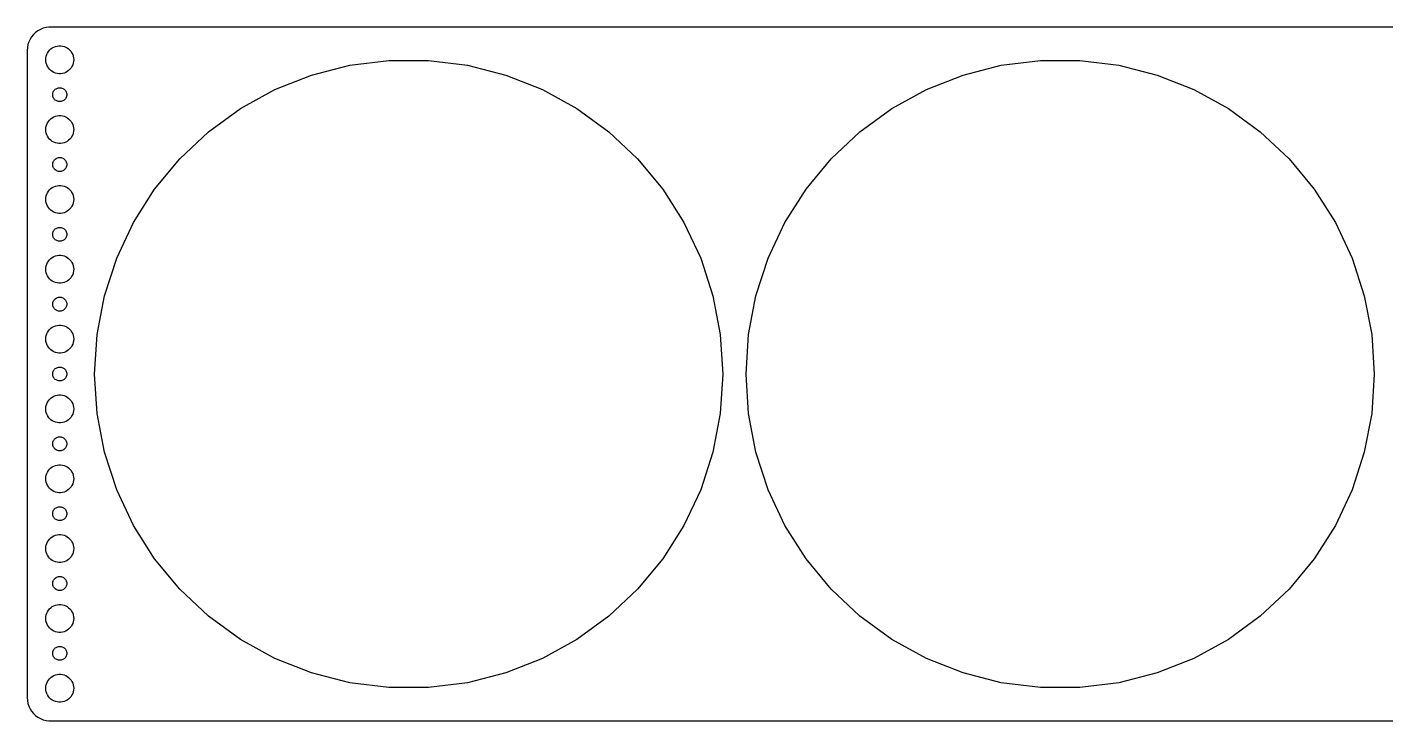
# Model space of a CAD drawing. Header units: metres. Extents: x -292 to 292, y -74 to 74.
# Drawn here: x -292 to 0, y -74.5 to 74.5 of the extents above; entities that cross this region are included whole.
import ezdxf

# ---------------------------------------------------------------- set-up
doc = ezdxf.new("R2010")
doc.units = ezdxf.units.M

msp = doc.modelspace()

# ---------------------------------------------------------------- linework, layer by layer
for p, q in [((-290.187, 73.3526), (-290.645, 72.9227)), ((-289.679, 73.7216), (-290.187, 73.3526)), ((-289.129, 74.0241), (-289.679, 73.7216)), ((-288.545, 74.2553), (-289.129, 74.0241)), ((-287.937, 74.4114), (-288.545, 74.2553)), ((-287.314, 74.4901), (-287.937, 74.4114)), ((287.314, 74.4901), (-287.314, 74.4901)), ((-291.961, 70.1267), (-292, 69.5)), ((-291.843, 70.7434), (-291.961, 70.1267)), ((-291.649, 71.3406), (-291.843, 70.7434)), ((-291.382, 71.9088), (-291.649, 71.3406)), ((-291.045, 72.4389), (-291.382, 71.9088)), ((-290.645, 72.9227), (-291.045, 72.4389)), ((-286.607, 70.033), (-286.277, 70.2145)), ((-286.277, 70.2145), (-285.927, 70.3532)), ((-285.927, 70.3532), (-285.562, 70.4469)), ((-285.562, 70.4469), (-285.188, 70.4941)), ((-285.188, 70.4941), (-284.812, 70.4941)), ((-284.812, 70.4941), (-284.438, 70.4469)), ((-284.438, 70.4469), (-284.073, 70.3532)), ((-284.073, 70.3532), (-283.723, 70.2145)), ((-283.723, 70.2145), (-283.393, 70.033)), ((-292, 69.5), (-292, -69.5)), ((-288, 67.5), (-287.976, 67.876)), ((-287.976, 67.124), (-288, 67.5)), ((-287.976, 67.876), (-287.906, 68.2461)), ((-287.906, 68.2461), (-287.789, 68.6044)), ((-287.789, 68.6044), (-287.629, 68.9453)), ((-287.629, 68.9453), (-287.427, 69.2634)), ((-287.427, 69.2634), (-287.187, 69.5536)), ((-287.187, 69.5536), (-286.912, 69.8115)), ((-286.912, 69.8115), (-286.607, 70.033)), ((-283.393, 70.033), (-283.088, 69.8115)), ((-283.088, 69.8115), (-282.813, 69.5536)), ((-282.813, 69.5536), (-282.573, 69.2634)), ((-282.573, 69.2634), (-282.371, 68.9453)), ((-282.371, 68.9453), (-282.211, 68.6044)), ((-282.211, 68.6044), (-282.094, 68.2461)), ((-282.094, 68.2461), (-282.024, 67.876)), ((-282.024, 67.876), (-282, 67.5)), ((-282, 67.5), (-282.024, 67.124)), ((-222.648, 66.3044), (-214.238, 67.3668)), ((-214.238, 67.3668), (-205.762, 67.3668)), ((-205.762, 67.3668), (-197.352, 66.3044)), ((-82.6482, 66.3044), (-74.2384, 67.3668)), ((-74.2384, 67.3668), (-65.7616, 67.3668)), ((-65.7616, 67.3668), (-57.3518, 66.3044)), ((-287.906, 66.7539), (-287.976, 67.124)), ((-287.789, 66.3956), (-287.906, 66.7539)), ((-287.629, 66.0547), (-287.789, 66.3956)), ((-287.427, 65.7366), (-287.629, 66.0547)), ((-287.187, 65.4464), (-287.427, 65.7366)), ((-286.912, 65.1885), (-287.187, 65.4464)), ((-286.607, 64.967), (-286.912, 65.1885)), ((-286.277, 64.7855), (-286.607, 64.967)), ((-285.927, 64.6468), (-286.277, 64.7855)), ((-285.562, 64.5531), (-285.927, 64.6468)), ((-285.188, 64.5059), (-285.562, 64.5531)), ((-284.812, 64.5059), (-285.188, 64.5059)), ((-284.438, 64.5531), (-284.812, 64.5059)), ((-284.073, 64.6468), (-284.438, 64.5531)), ((-283.723, 64.7855), (-284.073, 64.6468)), ((-283.393, 64.967), (-283.723, 64.7855)), ((-283.088, 65.1885), (-283.393, 64.967)), ((-282.813, 65.4464), (-283.088, 65.1885)), ((-282.573, 65.7366), (-282.813, 65.4464)), ((-282.371, 66.0547), (-282.573, 65.7366)), ((-282.211, 66.3956), (-282.371, 66.0547)), ((-282.094, 66.7539), (-282.211, 66.3956)), ((-282.024, 67.124), (-282.094, 66.7539)), ((-230.859, 64.1963), (-222.648, 66.3044)), ((-197.352, 66.3044), (-189.141, 64.1963)), ((-90.8586, 64.1963), (-82.6482, 66.3044)), ((-57.3518, 66.3044), (-49.1413, 64.1963)), ((-285.804, 61.2665), (-285.639, 61.3572)), ((-285.639, 61.3572), (-285.464, 61.4266)), ((-285.464, 61.4266), (-285.281, 61.4734)), ((-285.281, 61.4734), (-285.094, 61.497)), ((-285.094, 61.497), (-284.906, 61.497)), ((-284.906, 61.497), (-284.719, 61.4734)), ((-284.719, 61.4734), (-284.536, 61.4266)), ((-284.536, 61.4266), (-284.361, 61.3572)), ((-284.361, 61.3572), (-284.196, 61.2665)), ((-238.74, 61.0758), (-230.859, 64.1963)), ((-189.141, 64.1963), (-181.26, 61.0758)), ((-98.7401, 61.0758), (-90.8586, 64.1963)), ((-49.1413, 64.1963), (-41.2599, 61.0758)), ((-286.5, 60), (-286.488, 60.188)), ((-286.488, 59.812), (-286.5, 60)), ((-286.488, 60.188), (-286.453, 60.373)), ((-286.453, 59.627), (-286.488, 59.812)), ((-286.453, 60.373), (-286.395, 60.5522)), ((-286.395, 59.4478), (-286.453, 59.627)), ((-286.395, 60.5522), (-286.314, 60.7226)), ((-286.314, 59.2774), (-286.395, 59.4478)), ((-286.314, 60.7226), (-286.214, 60.8817)), ((-286.214, 59.1183), (-286.314, 59.2774)), ((-286.214, 60.8817), (-286.093, 61.0268)), ((-286.093, 58.9732), (-286.214, 59.1183)), ((-286.093, 61.0268), (-285.956, 61.1558)), ((-285.956, 58.8442), (-286.093, 58.9732)), ((-285.956, 61.1558), (-285.804, 61.2665)), ((-285.804, 58.7335), (-285.956, 58.8442)), ((-285.639, 58.6428), (-285.804, 58.7335)), ((-285.464, 58.5734), (-285.639, 58.6428)), ((-285.281, 58.5266), (-285.464, 58.5734)), ((-285.094, 58.503), (-285.281, 58.5266)), ((-284.906, 58.503), (-285.094, 58.503)), ((-284.719, 58.5266), (-284.906, 58.503)), ((-284.536, 58.5734), (-284.719, 58.5266)), ((-284.361, 58.6428), (-284.536, 58.5734)), ((-284.196, 58.7335), (-284.361, 58.6428)), ((-284.196, 61.2665), (-284.044, 61.1558)), ((-284.044, 58.8442), (-284.196, 58.7335)), ((-284.044, 61.1558), (-283.907, 61.0268)), ((-283.907, 58.9732), (-284.044, 58.8442)), ((-283.907, 61.0268), (-283.786, 60.8817)), ((-283.786, 59.1183), (-283.907, 58.9732)), ((-283.786, 60.8817), (-283.686, 60.7226)), ((-283.686, 59.2774), (-283.786, 59.1183)), ((-283.686, 60.7226), (-283.605, 60.5522)), ((-283.605, 59.4478), (-283.686, 59.2774)), ((-283.605, 60.5522), (-283.547, 60.373)), ((-283.547, 59.627), (-283.605, 59.4478)), ((-283.547, 60.373), (-283.512, 60.188)), ((-283.512, 59.812), (-283.547, 59.627)), ((-283.512, 60.188), (-283.5, 60)), ((-283.5, 60), (-283.512, 59.812)), ((-246.168, 56.9921), (-238.74, 61.0758)), ((-181.26, 61.0758), (-173.832, 56.9921)), ((-106.168, 56.9921), (-98.7401, 61.0758)), ((-41.2599, 61.0758), (-33.8317, 56.9921)), ((-285.562, 55.4469), (-285.188, 55.4941)), ((-285.188, 55.4941), (-284.812, 55.4941)), ((-284.812, 55.4941), (-284.438, 55.4469)), ((-253.026, 52.0096), (-246.168, 56.9921)), ((-173.832, 56.9921), (-166.974, 52.0096)), ((-113.026, 52.0096), (-106.168, 56.9921)), ((-33.8317, 56.9921), (-26.9739, 52.0096)), ((-288, 52.5), (-287.976, 52.876)), ((-287.976, 52.876), (-287.906, 53.2461)), ((-287.906, 53.2461), (-287.789, 53.6044)), ((-287.789, 53.6044), (-287.629, 53.9453)), ((-287.629, 53.9453), (-287.427, 54.2634)), ((-287.427, 54.2634), (-287.187, 54.5536)), ((-287.187, 54.5536), (-286.912, 54.8115)), ((-286.912, 54.8115), (-286.607, 55.033)), ((-286.607, 55.033), (-286.277, 55.2145)), ((-286.277, 55.2145), (-285.927, 55.3532)), ((-285.927, 55.3532), (-285.562, 55.4469)), ((-284.438, 55.4469), (-284.073, 55.3532)), ((-284.073, 55.3532), (-283.723, 55.2145)), ((-283.723, 55.2145), (-283.393, 55.033)), ((-283.393, 55.033), (-283.088, 54.8115)), ((-283.088, 54.8115), (-282.813, 54.5536)), ((-282.813, 54.5536), (-282.573, 54.2634)), ((-282.573, 54.2634), (-282.371, 53.9453)), ((-282.371, 53.9453), (-282.211, 53.6044)), ((-282.211, 53.6044), (-282.094, 53.2461)), ((-282.094, 53.2461), (-282.024, 52.876)), ((-282.024, 52.876), (-282, 52.5)), ((-287.976, 52.124), (-288, 52.5)), ((-287.906, 51.7539), (-287.976, 52.124)), ((-287.789, 51.3956), (-287.906, 51.7539)), ((-287.629, 51.0547), (-287.789, 51.3956)), ((-287.427, 50.7366), (-287.629, 51.0547)), ((-287.187, 50.4464), (-287.427, 50.7366)), ((-286.912, 50.1885), (-287.187, 50.4464)), ((-286.607, 49.967), (-286.912, 50.1885)), ((-286.277, 49.7855), (-286.607, 49.967)), ((-285.927, 49.6468), (-286.277, 49.7855)), ((-285.562, 49.5531), (-285.927, 49.6468)), ((-284.073, 49.6468), (-284.438, 49.5531)), ((-283.723, 49.7855), (-284.073, 49.6468)), ((-283.393, 49.967), (-283.723, 49.7855)), ((-283.088, 50.1885), (-283.393, 49.967)), ((-282.813, 50.4464), (-283.088, 50.1885)), ((-282.573, 50.7366), (-282.813, 50.4464)), ((-282.371, 51.0547), (-282.573, 50.7366)), ((-282.211, 51.3956), (-282.371, 51.0547)), ((-282.094, 51.7539), (-282.211, 51.3956)), ((-282.024, 52.124), (-282.094, 51.7539)), ((-282, 52.5), (-282.024, 52.124)), ((-259.205, 46.2069), (-253.026, 52.0096)), ((-166.974, 52.0096), (-160.795, 46.2069)), ((-119.205, 46.2069), (-113.026, 52.0096)), ((-26.9739, 52.0096), (-20.7946, 46.2069)), ((-285.188, 49.5059), (-285.562, 49.5531)), ((-284.812, 49.5059), (-285.188, 49.5059)), ((-284.438, 49.5531), (-284.812, 49.5059)), ((-286.5, 45), (-286.488, 45.188)), ((-286.488, 44.812), (-286.5, 45)), ((-286.488, 45.188), (-286.453, 45.373)), ((-286.453, 44.627), (-286.488, 44.812)), ((-286.453, 45.373), (-286.395, 45.5522)), ((-286.395, 44.4478), (-286.453, 44.627)), ((-286.395, 45.5522), (-286.314, 45.7226)), ((-286.314, 44.2774), (-286.395, 44.4478)), ((-286.314, 45.7226), (-286.214, 45.8817)), ((-286.214, 44.1183), (-286.314, 44.2774)), ((-286.214, 45.8817), (-286.093, 46.0268)), ((-286.093, 43.9732), (-286.214, 44.1183)), ((-286.093, 46.0268), (-285.956, 46.1558)), ((-285.956, 43.8442), (-286.093, 43.9732)), ((-285.956, 46.1558), (-285.804, 46.2665)), ((-285.804, 43.7335), (-285.956, 43.8442)), ((-285.804, 46.2665), (-285.639, 46.3572)), ((-285.639, 46.3572), (-285.464, 46.4266)), ((-285.464, 46.4266), (-285.281, 46.4734)), ((-285.281, 46.4734), (-285.094, 46.497)), ((-285.094, 46.497), (-284.906, 46.497)), ((-284.906, 46.497), (-284.719, 46.4734)), ((-284.719, 46.4734), (-284.536, 46.4266)), ((-284.536, 46.4266), (-284.361, 46.3572)), ((-284.361, 46.3572), (-284.196, 46.2665)), ((-284.196, 46.2665), (-284.044, 46.1558)), ((-284.044, 43.8442), (-284.196, 43.7335)), ((-284.044, 46.1558), (-283.907, 46.0268)), ((-283.907, 43.9732), (-284.044, 43.8442)), ((-283.907, 46.0268), (-283.786, 45.8817)), ((-283.786, 44.1183), (-283.907, 43.9732)), ((-283.786, 45.8817), (-283.686, 45.7226)), ((-283.686, 44.2774), (-283.786, 44.1183)), ((-283.686, 45.7226), (-283.605, 45.5522)), ((-283.605, 44.4478), (-283.686, 44.2774)), ((-283.605, 45.5522), (-283.547, 45.373)), ((-283.547, 44.627), (-283.605, 44.4478)), ((-283.547, 45.373), (-283.512, 45.188)), ((-283.512, 44.812), (-283.547, 44.627)), ((-283.512, 45.188), (-283.5, 45)), ((-283.5, 45), (-283.512, 44.812)), ((-264.609, 39.6755), (-259.205, 46.2069)), ((-160.795, 46.2069), (-155.391, 39.6755)), ((-124.609, 39.6755), (-119.205, 46.2069)), ((-20.7946, 46.2069), (-15.3913, 39.6755)), ((-285.639, 43.6428), (-285.804, 43.7335)), ((-285.464, 43.5734), (-285.639, 43.6428)), ((-285.281, 43.5266), (-285.464, 43.5734)), ((-285.094, 43.503), (-285.281, 43.5266)), ((-284.906, 43.503), (-285.094, 43.503)), ((-284.719, 43.5266), (-284.906, 43.503)), ((-284.536, 43.5734), (-284.719, 43.5266)), ((-284.361, 43.6428), (-284.536, 43.5734)), ((-284.196, 43.7335), (-284.361, 43.6428)), ((-287.976, 37.876), (-287.906, 38.2461)), ((-287.906, 38.2461), (-287.789, 38.6044)), ((-287.789, 38.6044), (-287.629, 38.9453)), ((-287.629, 38.9453), (-287.427, 39.2634)), ((-287.427, 39.2634), (-287.187, 39.5536)), ((-287.187, 39.5536), (-286.912, 39.8115)), ((-286.912, 39.8115), (-286.607, 40.033)), ((-286.607, 40.033), (-286.277, 40.2145)), ((-286.277, 40.2145), (-285.927, 40.3532)), ((-285.927, 40.3532), (-285.562, 40.4469)), ((-285.562, 40.4469), (-285.188, 40.4941)), ((-285.188, 40.4941), (-284.812, 40.4941)), ((-284.812, 40.4941), (-284.438, 40.4469)), ((-284.438, 40.4469), (-284.073, 40.3532)), ((-284.073, 40.3532), (-283.723, 40.2145)), ((-283.723, 40.2145), (-283.393, 40.033)), ((-283.393, 40.033), (-283.088, 39.8115)), ((-283.088, 39.8115), (-282.813, 39.5536)), ((-282.813, 39.5536), (-282.573, 39.2634)), ((-282.573, 39.2634), (-282.371, 38.9453)), ((-282.371, 38.9453), (-282.211, 38.6044)), ((-282.211, 38.6044), (-282.094, 38.2461)), ((-282.094, 38.2461), (-282.024, 37.876)), ((-269.151, 32.5184), (-264.609, 39.6755)), ((-155.391, 39.6755), (-150.849, 32.5184)), ((-129.151, 32.5184), (-124.609, 39.6755)), ((-15.3913, 39.6755), (-10.8493, 32.5184)), ((-288, 37.5), (-287.976, 37.876)), ((-287.976, 37.124), (-288, 37.5)), ((-287.906, 36.7539), (-287.976, 37.124)), ((-287.789, 36.3956), (-287.906, 36.7539)), ((-287.629, 36.0547), (-287.789, 36.3956)), ((-287.427, 35.7366), (-287.629, 36.0547)), ((-287.187, 35.4464), (-287.427, 35.7366)), ((-286.912, 35.1885), (-287.187, 35.4464)), ((-286.607, 34.967), (-286.912, 35.1885)), ((-283.088, 35.1885), (-283.393, 34.967)), ((-282.813, 35.4464), (-283.088, 35.1885)), ((-282.573, 35.7366), (-282.813, 35.4464)), ((-282.371, 36.0547), (-282.573, 35.7366)), ((-282.211, 36.3956), (-282.371, 36.0547)), ((-282.094, 36.7539), (-282.211, 36.3956)), ((-282.024, 37.124), (-282.094, 36.7539)), ((-282.024, 37.876), (-282, 37.5)), ((-282, 37.5), (-282.024, 37.124)), ((-286.277, 34.7855), (-286.607, 34.967)), ((-285.927, 34.6468), (-286.277, 34.7855)), ((-285.562, 34.5531), (-285.927, 34.6468)), ((-285.188, 34.5059), (-285.562, 34.5531)), ((-284.812, 34.5059), (-285.188, 34.5059)), ((-284.438, 34.5531), (-284.812, 34.5059)), ((-284.073, 34.6468), (-284.438, 34.5531)), ((-283.723, 34.7855), (-284.073, 34.6468)), ((-283.393, 34.967), (-283.723, 34.7855)), ((-272.76, 24.8484), (-269.151, 32.5184)), ((-150.849, 32.5184), (-147.24, 24.8484)), ((-132.76, 24.8484), (-129.151, 32.5184)), ((-10.8493, 32.5184), (-7.24008, 24.8484)), ((-286.5, 30), (-286.488, 30.188)), ((-286.488, 29.812), (-286.5, 30)), ((-286.488, 30.188), (-286.453, 30.373)), ((-286.453, 29.627), (-286.488, 29.812)), ((-286.453, 30.373), (-286.395, 30.5522)), ((-286.395, 29.4478), (-286.453, 29.627)), ((-286.395, 30.5522), (-286.314, 30.7226)), ((-286.314, 29.2774), (-286.395, 29.4478)), ((-286.314, 30.7226), (-286.214, 30.8817)), ((-286.214, 29.1183), (-286.314, 29.2774)), ((-286.214, 30.8817), (-286.093, 31.0268)), ((-286.093, 31.0268), (-285.956, 31.1558)), ((-285.956, 31.1558), (-285.804, 31.2665)), ((-285.804, 31.2665), (-285.639, 31.3572)), ((-285.639, 31.3572), (-285.464, 31.4266)), ((-285.464, 31.4266), (-285.281, 31.4734)), ((-285.281, 31.4734), (-285.094, 31.497)), ((-285.094, 31.497), (-284.906, 31.497)), ((-284.906, 31.497), (-284.719, 31.4734)), ((-284.719, 31.4734), (-284.536, 31.4266)), ((-284.536, 31.4266), (-284.361, 31.3572)), ((-284.361, 31.3572), (-284.196, 31.2665)), ((-284.196, 31.2665), (-284.044, 31.1558)), ((-284.044, 31.1558), (-283.907, 31.0268)), ((-283.907, 31.0268), (-283.786, 30.8817)), ((-283.786, 30.8817), (-283.686, 30.7226)), ((-283.686, 29.2774), (-283.786, 29.1183)), ((-283.686, 30.7226), (-283.605, 30.5522)), ((-283.605, 29.4478), (-283.686, 29.2774)), ((-283.605, 30.5522), (-283.547, 30.373)), ((-283.547, 29.627), (-283.605, 29.4478)), ((-283.547, 30.373), (-283.512, 30.188)), ((-283.512, 29.812), (-283.547, 29.627)), ((-283.512, 30.188), (-283.5, 30)), ((-283.5, 30), (-283.512, 29.812)), ((-286.093, 28.9732), (-286.214, 29.1183)), ((-285.956, 28.8442), (-286.093, 28.9732)), ((-285.804, 28.7335), (-285.956, 28.8442)), ((-285.639, 28.6427), (-285.804, 28.7335)), ((-285.464, 28.5734), (-285.639, 28.6427)), ((-285.281, 28.5266), (-285.464, 28.5734)), ((-285.094, 28.503), (-285.281, 28.5266)), ((-284.906, 28.503), (-285.094, 28.503)), ((-284.719, 28.5266), (-284.906, 28.503)), ((-284.536, 28.5734), (-284.719, 28.5266)), ((-284.361, 28.6427), (-284.536, 28.5734)), ((-284.196, 28.7335), (-284.361, 28.6427)), ((-284.044, 28.8442), (-284.196, 28.7335)), ((-283.907, 28.9732), (-284.044, 28.8442)), ((-283.786, 29.1183), (-283.907, 28.9732)), ((-287.906, 23.2461), (-287.789, 23.6044)), ((-287.789, 23.6044), (-287.629, 23.9453)), ((-287.629, 23.9453), (-287.427, 24.2634)), ((-287.427, 24.2634), (-287.187, 24.5536)), ((-287.187, 24.5536), (-286.912, 24.8115)), ((-286.912, 24.8115), (-286.607, 25.033)), ((-286.607, 25.033), (-286.277, 25.2145)), ((-286.277, 25.2145), (-285.927, 25.3532)), ((-285.927, 25.3532), (-285.562, 25.4469)), ((-285.562, 25.4469), (-285.188, 25.4941)), ((-285.188, 25.4941), (-284.812, 25.4941)), ((-284.812, 25.4941), (-284.438, 25.4469)), ((-284.438, 25.4469), (-284.073, 25.3532)), ((-284.073, 25.3532), (-283.723, 25.2145)), ((-283.723, 25.2145), (-283.393, 25.033)), ((-283.393, 25.033), (-283.088, 24.8115)), ((-283.088, 24.8115), (-282.813, 24.5536)), ((-282.813, 24.5536), (-282.573, 24.2634)), ((-282.573, 24.2634), (-282.371, 23.9453)), ((-282.371, 23.9453), (-282.211, 23.6044)), ((-282.211, 23.6044), (-282.094, 23.2461)), ((-275.379, 16.7866), (-272.76, 24.8484)), ((-147.24, 24.8484), (-144.621, 16.7866)), ((-135.379, 16.7866), (-132.76, 24.8484)), ((-7.24008, 24.8484), (-4.62064, 16.7866)), ((-288, 22.5), (-287.976, 22.876)), ((-287.976, 22.124), (-288, 22.5)), ((-287.976, 22.876), (-287.906, 23.2461)), ((-287.906, 21.7539), (-287.976, 22.124)), ((-287.789, 21.3956), (-287.906, 21.7539)), ((-287.629, 21.0547), (-287.789, 21.3956)), ((-287.427, 20.7366), (-287.629, 21.0547)), ((-287.187, 20.4464), (-287.427, 20.7366)), ((-286.912, 20.1884), (-287.187, 20.4464)), ((-282.813, 20.4464), (-283.088, 20.1884)), ((-282.573, 20.7366), (-282.813, 20.4464)), ((-282.371, 21.0547), (-282.573, 20.7366)), ((-282.211, 21.3956), (-282.371, 21.0547)), ((-282.094, 21.7539), (-282.211, 21.3956)), ((-282.094, 23.2461), (-282.024, 22.876)), ((-282.024, 22.124), (-282.094, 21.7539)), ((-282.024, 22.876), (-282, 22.5)), ((-282, 22.5), (-282.024, 22.124)), ((-286.607, 19.967), (-286.912, 20.1884)), ((-286.277, 19.7855), (-286.607, 19.967)), ((-285.927, 19.6468), (-286.277, 19.7855)), ((-285.562, 19.5531), (-285.927, 19.6468)), ((-285.188, 19.5059), (-285.562, 19.5531)), ((-284.812, 19.5059), (-285.188, 19.5059)), ((-284.438, 19.5531), (-284.812, 19.5059)), ((-284.073, 19.6468), (-284.438, 19.5531)), ((-283.723, 19.7855), (-284.073, 19.6468)), ((-283.393, 19.967), (-283.723, 19.7855)), ((-283.088, 20.1884), (-283.393, 19.967)), ((-286.5, 15), (-286.488, 15.188)), ((-286.488, 14.812), (-286.5, 15)), ((-286.488, 15.188), (-286.453, 15.373)), ((-286.453, 14.627), (-286.488, 14.812)), ((-286.453, 15.373), (-286.395, 15.5522)), ((-286.395, 14.4478), (-286.453, 14.627)), ((-286.395, 15.5522), (-286.314, 15.7226)), ((-286.314, 15.7226), (-286.214, 15.8817)), ((-286.214, 15.8817), (-286.093, 16.0268)), ((-286.093, 16.0268), (-285.956, 16.1558)), ((-285.956, 16.1558), (-285.804, 16.2665)), ((-285.804, 16.2665), (-285.639, 16.3572)), ((-285.639, 16.3572), (-285.464, 16.4266)), ((-285.464, 16.4266), (-285.281, 16.4734)), ((-285.281, 16.4734), (-285.094, 16.497)), ((-285.094, 16.497), (-284.906, 16.497)), ((-284.906, 16.497), (-284.719, 16.4734)), ((-284.719, 16.4734), (-284.536, 16.4266)), ((-284.536, 16.4266), (-284.361, 16.3572)), ((-284.361, 16.3572), (-284.196, 16.2665)), ((-284.196, 16.2665), (-284.044, 16.1558)), ((-284.044, 16.1558), (-283.907, 16.0268)), ((-283.907, 16.0268), (-283.786, 15.8817)), ((-283.786, 15.8817), (-283.686, 15.7226)), ((-283.686, 15.7226), (-283.605, 15.5522)), ((-283.605, 15.5522), (-283.547, 15.373)), ((-283.547, 14.627), (-283.605, 14.4478)), ((-283.547, 15.373), (-283.512, 15.188)), ((-283.512, 14.812), (-283.547, 14.627)), ((-283.512, 15.188), (-283.5, 15)), ((-283.5, 15), (-283.512, 14.812)), ((-276.968, 8.45999), (-275.379, 16.7866)), ((-144.621, 16.7866), (-143.032, 8.45999)), ((-136.968, 8.45999), (-135.379, 16.7866)), ((-4.62064, 16.7866), (-3.03226, 8.45999)), ((-286.314, 14.2774), (-286.395, 14.4478)), ((-286.214, 14.1183), (-286.314, 14.2774)), ((-286.093, 13.9732), (-286.214, 14.1183)), ((-285.956, 13.8442), (-286.093, 13.9732)), ((-285.804, 13.7335), (-285.956, 13.8442)), ((-285.639, 13.6427), (-285.804, 13.7335)), ((-285.464, 13.5734), (-285.639, 13.6427)), ((-285.281, 13.5266), (-285.464, 13.5734)), ((-285.094, 13.5029), (-285.281, 13.5266)), ((-284.906, 13.5029), (-285.094, 13.5029)), ((-284.719, 13.5266), (-284.906, 13.5029)), ((-284.536, 13.5734), (-284.719, 13.5266)), ((-284.361, 13.6427), (-284.536, 13.5734)), ((-284.196, 13.7335), (-284.361, 13.6427)), ((-284.044, 13.8442), (-284.196, 13.7335)), ((-283.907, 13.9732), (-284.044, 13.8442)), ((-283.786, 14.1183), (-283.907, 13.9732)), ((-283.686, 14.2774), (-283.786, 14.1183)), ((-283.605, 14.4478), (-283.686, 14.2774)), ((-287.789, 8.60437), (-287.629, 8.94525)), ((-287.629, 8.94525), (-287.427, 9.26335)), ((-287.427, 9.26335), (-287.187, 9.55363)), ((-287.187, 9.55363), (-286.912, 9.81154)), ((-286.912, 9.81154), (-286.607, 10.033)), ((-286.607, 10.033), (-286.277, 10.2145)), ((-286.277, 10.2145), (-285.927, 10.3532)), ((-285.927, 10.3532), (-285.562, 10.4469)), ((-285.562, 10.4469), (-285.188, 10.4941)), ((-285.188, 10.4941), (-284.812, 10.4941)), ((-284.812, 10.4941), (-284.438, 10.4469)), ((-284.438, 10.4469), (-284.073, 10.3532)), ((-284.073, 10.3532), (-283.723, 10.2145)), ((-283.723, 10.2145), (-283.393, 10.033)), ((-283.393, 10.033), (-283.088, 9.81154)), ((-283.088, 9.81154), (-282.813, 9.55363)), ((-282.813, 9.55363), (-282.573, 9.26335)), ((-282.573, 9.26335), (-282.371, 8.94525)), ((-282.371, 8.94525), (-282.211, 8.60437)), ((-288, 7.5), (-287.976, 7.87599)), ((-287.976, 7.12399), (-288, 7.5)), ((-287.976, 7.87599), (-287.906, 8.24606)), ((-287.906, 6.75392), (-287.976, 7.12399)), ((-287.906, 8.24606), (-287.789, 8.60437)), ((-287.789, 6.39561), (-287.906, 6.75392)), ((-287.629, 6.05473), (-287.789, 6.39561)), ((-287.427, 5.73663), (-287.629, 6.05473)), ((-282.371, 6.05473), (-282.573, 5.73663)), ((-282.211, 6.39561), (-282.371, 6.05473)), ((-282.211, 8.60437), (-282.094, 8.24606)), ((-282.094, 6.75392), (-282.211, 6.39561)), ((-282.094, 8.24606), (-282.024, 7.87599)), ((-282.024, 7.12399), (-282.094, 6.75392)), ((-282.024, 7.87599), (-282, 7.5)), ((-282, 7.5), (-282.024, 7.12399)), ((-277.5, 0), (-276.968, 8.45999)), ((-143.032, 8.45999), (-142.5, 0)), ((-137.5, 0), (-136.968, 8.45999)), ((-3.03226, 8.45999), (-2.5, 0)), ((-287.187, 5.44635), (-287.427, 5.73663)), ((-286.912, 5.18845), (-287.187, 5.44635)), ((-286.607, 4.96701), (-286.912, 5.18845)), ((-286.277, 4.78551), (-286.607, 4.96701)), ((-285.927, 4.64682), (-286.277, 4.78551)), ((-285.562, 4.55313), (-285.927, 4.64682)), ((-285.188, 4.50591), (-285.562, 4.55313)), ((-284.812, 4.50591), (-285.188, 4.50591)), ((-284.438, 4.55313), (-284.812, 4.50591)), ((-284.073, 4.64682), (-284.438, 4.55313)), ((-283.723, 4.78551), (-284.073, 4.64682)), ((-283.393, 4.96701), (-283.723, 4.78551)), ((-283.088, 5.18845), (-283.393, 4.96701)), ((-282.813, 5.44635), (-283.088, 5.18845)), ((-282.573, 5.73663), (-282.813, 5.44635)), ((-286.5, 0), (-286.488, 0.18799)), ((-286.488, -0.18799), (-286.5, 0)), ((-286.488, 0.18799), (-286.453, 0.37303)), ((-286.453, 0.37303), (-286.395, 0.55219)), ((-286.395, 0.55219), (-286.314, 0.72263)), ((-286.314, 0.72263), (-286.214, 0.88167)), ((-286.214, 0.88167), (-286.093, 1.02681)), ((-286.093, 1.02681), (-285.956, 1.15576)), ((-285.956, 1.15576), (-285.804, 1.26648)), ((-285.804, 1.26648), (-285.639, 1.35724)), ((-285.639, 1.35724), (-285.464, 1.42657)), ((-285.464, 1.42657), (-285.281, 1.47342)), ((-285.281, 1.47342), (-285.094, 1.49704)), ((-285.094, 1.49704), (-284.906, 1.49704)), ((-284.906, 1.49704), (-284.719, 1.47342)), ((-284.719, 1.47342), (-284.536, 1.42657)), ((-284.536, 1.42657), (-284.361, 1.35724)), ((-284.361, 1.35724), (-284.196, 1.26648)), ((-284.196, 1.26648), (-284.044, 1.15576)), ((-284.044, 1.15576), (-283.907, 1.02681)), ((-283.907, 1.02681), (-283.786, 0.88167)), ((-283.786, 0.88167), (-283.686, 0.72263)), ((-283.686, 0.72263), (-283.605, 0.55219)), ((-283.605, 0.55219), (-283.547, 0.37303)), ((-283.547, 0.37303), (-283.512, 0.18799)), ((-283.512, 0.18799), (-283.5, 0)), ((-283.5, 0), (-283.512, -0.18799)), ((-276.968, -8.45999), (-277.5, 0)), ((-142.5, 0), (-143.032, -8.45999)), ((-136.968, -8.45999), (-137.5, 0)), ((-2.5, 0), (-3.03226, -8.45999)), ((-286.453, -0.37303), (-286.488, -0.18799)), ((-286.395, -0.55219), (-286.453, -0.37303)), ((-286.314, -0.72263), (-286.395, -0.55219)), ((-286.214, -0.88167), (-286.314, -0.72263)), ((-286.093, -1.02681), (-286.214, -0.88167)), ((-285.956, -1.15576), (-286.093, -1.02681)), ((-285.804, -1.26648), (-285.956, -1.15576)), ((-285.639, -1.35724), (-285.804, -1.26648)), ((-285.464, -1.42657), (-285.639, -1.35724)), ((-285.281, -1.47342), (-285.464, -1.42657)), ((-285.094, -1.49704), (-285.281, -1.47342)), ((-284.906, -1.49704), (-285.094, -1.49704)), ((-284.719, -1.47342), (-284.906, -1.49704)), ((-284.536, -1.42657), (-284.719, -1.47342)), ((-284.361, -1.35724), (-284.536, -1.42657)), ((-284.196, -1.26648), (-284.361, -1.35724)), ((-284.044, -1.15576), (-284.196, -1.26648)), ((-283.907, -1.02681), (-284.044, -1.15576)), ((-283.786, -0.88167), (-283.907, -1.02681)), ((-283.686, -0.72263), (-283.786, -0.88167)), ((-283.605, -0.55219), (-283.686, -0.72263)), ((-283.547, -0.37303), (-283.605, -0.55219)), ((-283.512, -0.18799), (-283.547, -0.37303)), ((-287.629, -6.05473), (-287.427, -5.73663)), ((-287.427, -5.73663), (-287.187, -5.44635)), ((-287.187, -5.44635), (-286.912, -5.18845)), ((-286.912, -5.18845), (-286.607, -4.96701)), ((-286.607, -4.96701), (-286.277, -4.78551)), ((-286.277, -4.78551), (-285.927, -4.64682)), ((-285.927, -4.64682), (-285.562, -4.55313)), ((-285.562, -4.55313), (-285.188, -4.50591)), ((-285.188, -4.50591), (-284.812, -4.50591)), ((-284.812, -4.50591), (-284.438, -4.55313)), ((-284.438, -4.55313), (-284.073, -4.64682)), ((-284.073, -4.64682), (-283.723, -4.78551)), ((-283.723, -4.78551), (-283.393, -4.96701)), ((-283.393, -4.96701), (-283.088, -5.18845)), ((-283.088, -5.18845), (-282.813, -5.44635)), ((-282.813, -5.44635), (-282.573, -5.73663)), ((-282.573, -5.73663), (-282.371, -6.05473)), ((-288, -7.5), (-287.976, -7.12399)), ((-287.976, -7.87599), (-288, -7.5)), ((-287.976, -7.12399), (-287.906, -6.75392)), ((-287.906, -8.24606), (-287.976, -7.87599)), ((-287.906, -6.75392), (-287.789, -6.39561)), ((-287.789, -8.60437), (-287.906, -8.24606)), ((-287.789, -6.39561), (-287.629, -6.05473)), ((-287.629, -8.94525), (-287.789, -8.60437)), ((-282.371, -6.05473), (-282.211, -6.39561)), ((-282.211, -8.60437), (-282.371, -8.94525)), ((-282.211, -6.39561), (-282.094, -6.75392)), ((-282.094, -8.24606), (-282.211, -8.60437)), ((-282.094, -6.75392), (-282.024, -7.12399)), ((-282.024, -7.87599), (-282.094, -8.24606)), ((-282.024, -7.12399), (-282, -7.5)), ((-282, -7.5), (-282.024, -7.87599)), ((-275.379, -16.7866), (-276.968, -8.45999)), ((-143.032, -8.45999), (-144.621, -16.7866)), ((-135.379, -16.7866), (-136.968, -8.45999)), ((-3.03226, -8.45999), (-4.62064, -16.7866)), ((-287.427, -9.26335), (-287.629, -8.94525)), ((-287.187, -9.55363), (-287.427, -9.26335)), ((-286.912, -9.81154), (-287.187, -9.55363)), ((-286.607, -10.033), (-286.912, -9.81154)), ((-286.277, -10.2145), (-286.607, -10.033)), ((-285.927, -10.3532), (-286.277, -10.2145)), ((-285.562, -10.4469), (-285.927, -10.3532)), ((-285.188, -10.4941), (-285.562, -10.4469)), ((-284.812, -10.4941), (-285.188, -10.4941)), ((-284.438, -10.4469), (-284.812, -10.4941)), ((-284.073, -10.3532), (-284.438, -10.4469)), ((-283.723, -10.2145), (-284.073, -10.3532)), ((-283.393, -10.033), (-283.723, -10.2145)), ((-283.088, -9.81154), (-283.393, -10.033)), ((-282.813, -9.55363), (-283.088, -9.81154)), ((-282.573, -9.26335), (-282.813, -9.55363)), ((-282.371, -8.94525), (-282.573, -9.26335)), ((-286.453, -14.627), (-286.395, -14.4478)), ((-286.395, -14.4478), (-286.314, -14.2774)), ((-286.314, -14.2774), (-286.214, -14.1183)), ((-286.214, -14.1183), (-286.093, -13.9732)), ((-286.093, -13.9732), (-285.956, -13.8442)), ((-285.956, -13.8442), (-285.804, -13.7335)), ((-285.804, -13.7335), (-285.639, -13.6427)), ((-285.639, -13.6427), (-285.464, -13.5734)), ((-285.464, -13.5734), (-285.281, -13.5266)), ((-285.281, -13.5266), (-285.094, -13.5029)), ((-285.094, -13.5029), (-284.906, -13.5029)), ((-284.906, -13.5029), (-284.719, -13.5266)), ((-284.719, -13.5266), (-284.536, -13.5734)), ((-284.536, -13.5734), (-284.361, -13.6427)), ((-284.361, -13.6427), (-284.196, -13.7335)), ((-284.196, -13.7335), (-284.044, -13.8442)), ((-284.044, -13.8442), (-283.907, -13.9732)), ((-283.907, -13.9732), (-283.786, -14.1183)), ((-283.786, -14.1183), (-283.686, -14.2774)), ((-283.686, -14.2774), (-283.605, -14.4478)), ((-283.605, -14.4478), (-283.547, -14.627)), ((-286.5, -15), (-286.488, -14.812)), ((-286.488, -15.188), (-286.5, -15)), ((-286.488, -14.812), (-286.453, -14.627)), ((-286.453, -15.373), (-286.488, -15.188)), ((-286.395, -15.5522), (-286.453, -15.373)), ((-286.314, -15.7226), (-286.395, -15.5522)), ((-286.214, -15.8817), (-286.314, -15.7226)), ((-286.093, -16.0268), (-286.214, -15.8817)), ((-285.956, -16.1558), (-286.093, -16.0268)), ((-285.804, -16.2665), (-285.956, -16.1558)), ((-285.639, -16.3572), (-285.804, -16.2665)), ((-285.464, -16.4266), (-285.639, -16.3572)), ((-285.281, -16.4734), (-285.464, -16.4266)), ((-285.094, -16.497), (-285.281, -16.4734)), ((-284.906, -16.497), (-285.094, -16.497)), ((-284.719, -16.4734), (-284.906, -16.497)), ((-284.536, -16.4266), (-284.719, -16.4734)), ((-284.361, -16.3572), (-284.536, -16.4266)), ((-284.196, -16.2665), (-284.361, -16.3572)), ((-284.044, -16.1558), (-284.196, -16.2665)), ((-283.907, -16.0268), (-284.044, -16.1558)), ((-283.786, -15.8817), (-283.907, -16.0268)), ((-283.686, -15.7226), (-283.786, -15.8817)), ((-283.605, -15.5522), (-283.686, -15.7226)), ((-283.547, -15.373), (-283.605, -15.5522)), ((-283.547, -14.627), (-283.512, -14.812)), ((-283.512, -15.188), (-283.547, -15.373)), ((-283.512, -14.812), (-283.5, -15)), ((-283.5, -15), (-283.512, -15.188)), ((-272.76, -24.8484), (-275.379, -16.7866)), ((-144.621, -16.7866), (-147.24, -24.8484)), ((-132.76, -24.8484), (-135.379, -16.7866)), ((-4.62064, -16.7866), (-7.24008, -24.8484)), ((-287.187, -20.4464), (-286.912, -20.1884)), ((-286.912, -20.1884), (-286.607, -19.967)), ((-286.607, -19.967), (-286.277, -19.7855)), ((-286.277, -19.7855), (-285.927, -19.6468)), ((-285.927, -19.6468), (-285.562, -19.5531)), ((-285.562, -19.5531), (-285.188, -19.5059)), ((-285.188, -19.5059), (-284.812, -19.5059)), ((-284.812, -19.5059), (-284.438, -19.5531)), ((-284.438, -19.5531), (-284.073, -19.6468)), ((-284.073, -19.6468), (-283.723, -19.7855)), ((-283.723, -19.7855), (-283.393, -19.967)), ((-283.393, -19.967), (-283.088, -20.1884)), ((-283.088, -20.1884), (-282.813, -20.4464)), ((-288, -22.5), (-287.976, -22.124)), ((-287.976, -22.876), (-288, -22.5)), ((-287.976, -22.124), (-287.906, -21.7539)), ((-287.906, -23.2461), (-287.976, -22.876)), ((-287.906, -21.7539), (-287.789, -21.3956)), ((-287.789, -23.6044), (-287.906, -23.2461)), ((-287.789, -21.3956), (-287.629, -21.0547)), ((-287.629, -21.0547), (-287.427, -20.7366)), ((-287.427, -20.7366), (-287.187, -20.4464)), ((-282.813, -20.4464), (-282.573, -20.7366)), ((-282.573, -20.7366), (-282.371, -21.0547)), ((-282.371, -21.0547), (-282.211, -21.3956)), ((-282.211, -21.3956), (-282.094, -21.7539)), ((-282.094, -23.2461), (-282.211, -23.6044)), ((-282.094, -21.7539), (-282.024, -22.124)), ((-282.024, -22.876), (-282.094, -23.2461)), ((-282.024, -22.124), (-282, -22.5)), ((-282, -22.5), (-282.024, -22.876)), ((-287.629, -23.9453), (-287.789, -23.6044)), ((-287.427, -24.2634), (-287.629, -23.9453)), ((-287.187, -24.5536), (-287.427, -24.2634)), ((-286.912, -24.8115), (-287.187, -24.5536)), ((-286.607, -25.033), (-286.912, -24.8115)), ((-286.277, -25.2145), (-286.607, -25.033)), ((-285.927, -25.3532), (-286.277, -25.2145)), ((-285.562, -25.4469), (-285.927, -25.3532)), ((-285.188, -25.4941), (-285.562, -25.4469)), ((-284.812, -25.4941), (-285.188, -25.4941)), ((-284.438, -25.4469), (-284.812, -25.4941)), ((-284.073, -25.3532), (-284.438, -25.4469)), ((-283.723, -25.2145), (-284.073, -25.3532)), ((-283.393, -25.033), (-283.723, -25.2145)), ((-283.088, -24.8115), (-283.393, -25.033)), ((-282.813, -24.5536), (-283.088, -24.8115)), ((-282.573, -24.2634), (-282.813, -24.5536)), ((-282.371, -23.9453), (-282.573, -24.2634)), ((-282.211, -23.6044), (-282.371, -23.9453)), ((-269.151, -32.5184), (-272.76, -24.8484)), ((-147.24, -24.8484), (-150.849, -32.5184)), ((-129.151, -32.5184), (-132.76, -24.8484)), ((-7.24008, -24.8484), (-10.8493, -32.5184)), ((-286.314, -29.2774), (-286.214, -29.1183)), ((-286.214, -29.1183), (-286.093, -28.9732)), ((-286.093, -28.9732), (-285.956, -28.8442)), ((-285.956, -28.8442), (-285.804, -28.7335)), ((-285.804, -28.7335), (-285.639, -28.6427)), ((-285.639, -28.6427), (-285.464, -28.5734)), ((-285.464, -28.5734), (-285.281, -28.5266)), ((-285.281, -28.5266), (-285.094, -28.503)), ((-285.094, -28.503), (-284.906, -28.503)), ((-284.906, -28.503), (-284.719, -28.5266)), ((-284.719, -28.5266), (-284.536, -28.5734)), ((-284.536, -28.5734), (-284.361, -28.6427)), ((-284.361, -28.6427), (-284.196, -28.7335)), ((-284.196, -28.7335), (-284.044, -28.8442)), ((-284.044, -28.8442), (-283.907, -28.9732)), ((-283.907, -28.9732), (-283.786, -29.1183)), ((-283.786, -29.1183), (-283.686, -29.2774)), ((-286.5, -30), (-286.488, -29.812)), ((-286.488, -30.188), (-286.5, -30)), ((-286.488, -29.812), (-286.453, -29.627)), ((-286.453, -30.373), (-286.488, -30.188)), ((-286.453, -29.627), (-286.395, -29.4478)), ((-286.395, -30.5522), (-286.453, -30.373)), ((-286.395, -29.4478), (-286.314, -29.2774)), ((-286.314, -30.7226), (-286.395, -30.5522)), ((-286.214, -30.8817), (-286.314, -30.7226)), ((-286.093, -31.0268), (-286.214, -30.8817)), ((-285.956, -31.1558), (-286.093, -31.0268)), ((-285.804, -31.2665), (-285.956, -31.1558)), ((-285.639, -31.3572), (-285.804, -31.2665)), ((-285.464, -31.4266), (-285.639, -31.3572)), ((-285.281, -31.4734), (-285.464, -31.4266)), ((-285.094, -31.497), (-285.281, -31.4734)), ((-284.906, -31.497), (-285.094, -31.497)), ((-284.719, -31.4734), (-284.906, -31.497)), ((-284.536, -31.4266), (-284.719, -31.4734)), ((-284.361, -31.3572), (-284.536, -31.4266)), ((-284.196, -31.2665), (-284.361, -31.3572)), ((-284.044, -31.1558), (-284.196, -31.2665)), ((-283.907, -31.0268), (-284.044, -31.1558)), ((-283.786, -30.8817), (-283.907, -31.0268)), ((-283.686, -30.7226), (-283.786, -30.8817)), ((-283.686, -29.2774), (-283.605, -29.4478)), ((-283.605, -30.5522), (-283.686, -30.7226)), ((-283.605, -29.4478), (-283.547, -29.627)), ((-283.547, -30.373), (-283.605, -30.5522)), ((-283.547, -29.627), (-283.512, -29.812)), ((-283.512, -30.188), (-283.547, -30.373)), ((-283.512, -29.812), (-283.5, -30)), ((-283.5, -30), (-283.512, -30.188)), ((-286.912, -35.1885), (-286.607, -34.967)), ((-286.607, -34.967), (-286.277, -34.7855)), ((-286.277, -34.7855), (-285.927, -34.6468)), ((-285.927, -34.6468), (-285.562, -34.5531)), ((-285.562, -34.5531), (-285.188, -34.5059)), ((-285.188, -34.5059), (-284.812, -34.5059)), ((-284.812, -34.5059), (-284.438, -34.5531)), ((-284.438, -34.5531), (-284.073, -34.6468)), ((-284.073, -34.6468), (-283.723, -34.7855)), ((-283.723, -34.7855), (-283.393, -34.967)), ((-283.393, -34.967), (-283.088, -35.1885)), ((-264.609, -39.6755), (-269.151, -32.5184)), ((-150.849, -32.5184), (-155.391, -39.6755)), ((-124.609, -39.6755), (-129.151, -32.5184)), ((-10.8493, -32.5184), (-15.3913, -39.6755)), ((-288, -37.5), (-287.976, -37.124)), ((-287.976, -37.876), (-288, -37.5)), ((-287.976, -37.124), (-287.906, -36.7539)), ((-287.906, -38.2461), (-287.976, -37.876)), ((-287.906, -36.7539), (-287.789, -36.3956)), ((-287.789, -36.3956), (-287.629, -36.0547)), ((-287.629, -36.0547), (-287.427, -35.7366)), ((-287.427, -35.7366), (-287.187, -35.4464)), ((-287.187, -35.4464), (-286.912, -35.1885)), ((-283.088, -35.1885), (-282.813, -35.4464)), ((-282.813, -35.4464), (-282.573, -35.7366)), ((-282.573, -35.7366), (-282.371, -36.0547)), ((-282.371, -36.0547), (-282.211, -36.3956)), ((-282.211, -36.3956), (-282.094, -36.7539)), ((-282.094, -36.7539), (-282.024, -37.124)), ((-282.024, -37.876), (-282.094, -38.2461)), ((-282.024, -37.124), (-282, -37.5)), ((-282, -37.5), (-282.024, -37.876)), ((-287.789, -38.6044), (-287.906, -38.2461)), ((-287.629, -38.9453), (-287.789, -38.6044)), ((-287.427, -39.2634), (-287.629, -38.9453)), ((-287.187, -39.5536), (-287.427, -39.2634)), ((-286.912, -39.8115), (-287.187, -39.5536)), ((-286.607, -40.033), (-286.912, -39.8115)), ((-286.277, -40.2145), (-286.607, -40.033)), ((-285.927, -40.3532), (-286.277, -40.2145)), ((-285.562, -40.4469), (-285.927, -40.3532)), ((-285.188, -40.4941), (-285.562, -40.4469)), ((-284.812, -40.4941), (-285.188, -40.4941)), ((-284.438, -40.4469), (-284.812, -40.4941)), ((-284.073, -40.3532), (-284.438, -40.4469)), ((-283.723, -40.2145), (-284.073, -40.3532)), ((-283.393, -40.033), (-283.723, -40.2145)), ((-283.088, -39.8115), (-283.393, -40.033)), ((-282.813, -39.5536), (-283.088, -39.8115)), ((-282.573, -39.2634), (-282.813, -39.5536)), ((-282.371, -38.9453), (-282.573, -39.2634)), ((-282.211, -38.6044), (-282.371, -38.9453)), ((-282.094, -38.2461), (-282.211, -38.6044)), ((-259.205, -46.2069), (-264.609, -39.6755)), ((-155.391, -39.6755), (-160.795, -46.2069)), ((-119.205, -46.2069), (-124.609, -39.6755)), ((-15.3913, -39.6755), (-20.7946, -46.2069)), ((-285.956, -43.8442), (-285.804, -43.7335)), ((-285.804, -43.7335), (-285.639, -43.6428)), ((-285.639, -43.6428), (-285.464, -43.5734)), ((-285.464, -43.5734), (-285.281, -43.5266)), ((-285.281, -43.5266), (-285.094, -43.503)), ((-285.094, -43.503), (-284.906, -43.503)), ((-284.906, -43.503), (-284.719, -43.5266)), ((-284.719, -43.5266), (-284.536, -43.5734)), ((-284.536, -43.5734), (-284.361, -43.6428)), ((-284.361, -43.6428), (-284.196, -43.7335)), ((-284.196, -43.7335), (-284.044, -43.8442)), ((-286.5, -45), (-286.488, -44.812)), ((-286.488, -45.188), (-286.5, -45)), ((-286.488, -44.812), (-286.453, -44.627)), ((-286.453, -45.373), (-286.488, -45.188)), ((-286.453, -44.627), (-286.395, -44.4478)), ((-286.395, -45.5522), (-286.453, -45.373)), ((-286.395, -44.4478), (-286.314, -44.2774)), ((-286.314, -45.7226), (-286.395, -45.5522)), ((-286.314, -44.2774), (-286.214, -44.1183)), ((-286.214, -45.8817), (-286.314, -45.7226)), ((-286.214, -44.1183), (-286.093, -43.9732)), ((-286.093, -46.0268), (-286.214, -45.8817)), ((-286.093, -43.9732), (-285.956, -43.8442)), ((-285.956, -46.1558), (-286.093, -46.0268)), ((-285.804, -46.2665), (-285.956, -46.1558)), ((-285.639, -46.3572), (-285.804, -46.2665)), ((-285.464, -46.4266), (-285.639, -46.3572)), ((-285.281, -46.4734), (-285.464, -46.4266)), ((-285.094, -46.497), (-285.281, -46.4734)), ((-284.906, -46.497), (-285.094, -46.497)), ((-284.719, -46.4734), (-284.906, -46.497)), ((-284.536, -46.4266), (-284.719, -46.4734)), ((-284.361, -46.3572), (-284.536, -46.4266)), ((-284.196, -46.2665), (-284.361, -46.3572)), ((-284.044, -46.1558), (-284.196, -46.2665)), ((-284.044, -43.8442), (-283.907, -43.9732)), ((-283.907, -46.0268), (-284.044, -46.1558)), ((-283.907, -43.9732), (-283.786, -44.1183)), ((-283.786, -45.8817), (-283.907, -46.0268)), ((-283.786, -44.1183), (-283.686, -44.2774)), ((-283.686, -45.7226), (-283.786, -45.8817)), ((-283.686, -44.2774), (-283.605, -44.4478)), ((-283.605, -45.5522), (-283.686, -45.7226)), ((-283.605, -44.4478), (-283.547, -44.627)), ((-283.547, -45.373), (-283.605, -45.5522)), ((-283.547, -44.627), (-283.512, -44.812)), ((-283.512, -45.188), (-283.547, -45.373)), ((-283.512, -44.812), (-283.5, -45)), ((-283.5, -45), (-283.512, -45.188)), ((-253.026, -52.0096), (-259.205, -46.2069)), ((-160.795, -46.2069), (-166.974, -52.0096)), ((-113.026, -52.0096), (-119.205, -46.2069)), ((-20.7946, -46.2069), (-26.9739, -52.0096)), ((-285.927, -49.6468), (-285.562, -49.5531)), ((-285.562, -49.5531), (-285.188, -49.5059)), ((-285.188, -49.5059), (-284.812, -49.5059)), ((-284.812, -49.5059), (-284.438, -49.5531)), ((-284.438, -49.5531), (-284.073, -49.6468)), ((-288, -52.5), (-287.976, -52.124)), ((-287.976, -52.876), (-288, -52.5)), ((-287.976, -52.124), (-287.906, -51.7539)), ((-287.906, -51.7539), (-287.789, -51.3956)), ((-287.789, -51.3956), (-287.629, -51.0547)), ((-287.629, -51.0547), (-287.427, -50.7366)), ((-287.427, -50.7366), (-287.187, -50.4464)), ((-287.187, -50.4464), (-286.912, -50.1885)), ((-286.912, -50.1885), (-286.607, -49.967)), ((-286.607, -49.967), (-286.277, -49.7855)), ((-286.277, -49.7855), (-285.927, -49.6468)), ((-284.073, -49.6468), (-283.723, -49.7855)), ((-283.723, -49.7855), (-283.393, -49.967)), ((-283.393, -49.967), (-283.088, -50.1885)), ((-283.088, -50.1885), (-282.813, -50.4464)), ((-282.813, -50.4464), (-282.573, -50.7366)), ((-282.573, -50.7366), (-282.371, -51.0547)), ((-282.371, -51.0547), (-282.211, -51.3956)), ((-282.211, -51.3956), (-282.094, -51.7539)), ((-282.094, -51.7539), (-282.024, -52.124)), ((-282.024, -52.124), (-282, -52.5)), ((-282, -52.5), (-282.024, -52.876)), ((-246.168, -56.9921), (-253.026, -52.0096)), ((-166.974, -52.0096), (-173.832, -56.9921)), ((-106.168, -56.9921), (-113.026, -52.0096)), ((-26.9739, -52.0096), (-33.8317, -56.9921)), ((-287.906, -53.2461), (-287.976, -52.876)), ((-287.789, -53.6044), (-287.906, -53.2461)), ((-287.629, -53.9453), (-287.789, -53.6044)), ((-287.427, -54.2634), (-287.629, -53.9453)), ((-287.187, -54.5536), (-287.427, -54.2634)), ((-286.912, -54.8115), (-287.187, -54.5536)), ((-286.607, -55.033), (-286.912, -54.8115)), ((-286.277, -55.2145), (-286.607, -55.033)), ((-285.927, -55.3532), (-286.277, -55.2145)), ((-285.562, -55.4469), (-285.927, -55.3532)), ((-285.188, -55.4941), (-285.562, -55.4469)), ((-284.438, -55.4469), (-284.812, -55.4941)), ((-284.073, -55.3532), (-284.438, -55.4469)), ((-283.723, -55.2145), (-284.073, -55.3532)), ((-283.393, -55.033), (-283.723, -55.2145)), ((-283.088, -54.8115), (-283.393, -55.033)), ((-282.813, -54.5536), (-283.088, -54.8115)), ((-282.573, -54.2634), (-282.813, -54.5536)), ((-282.371, -53.9453), (-282.573, -54.2634)), ((-282.211, -53.6044), (-282.371, -53.9453)), ((-282.094, -53.2461), (-282.211, -53.6044)), ((-282.024, -52.876), (-282.094, -53.2461)), ((-284.812, -55.4941), (-285.188, -55.4941)), ((-238.74, -61.0758), (-246.168, -56.9921)), ((-173.832, -56.9921), (-181.26, -61.0758)), ((-98.7401, -61.0758), (-106.168, -56.9921)), ((-33.8317, -56.9921), (-41.2599, -61.0758)), ((-286.5, -60), (-286.488, -59.812)), ((-286.488, -60.188), (-286.5, -60)), ((-286.488, -59.812), (-286.453, -59.627)), ((-286.453, -60.373), (-286.488, -60.188)), ((-286.453, -59.627), (-286.395, -59.4478)), ((-286.395, -60.5522), (-286.453, -60.373)), ((-286.395, -59.4478), (-286.314, -59.2774)), ((-286.314, -60.7226), (-286.395, -60.5522)), ((-286.314, -59.2774), (-286.214, -59.1183)), ((-286.214, -60.8817), (-286.314, -60.7226)), ((-286.214, -59.1183), (-286.093, -58.9732)), ((-286.093, -61.0268), (-286.214, -60.8817)), ((-286.093, -58.9732), (-285.956, -58.8442)), ((-285.956, -61.1558), (-286.093, -61.0268)), ((-285.956, -58.8442), (-285.804, -58.7335)), ((-285.804, -61.2665), (-285.956, -61.1558)), ((-285.804, -58.7335), (-285.639, -58.6428)), ((-285.639, -61.3572), (-285.804, -61.2665)), ((-285.639, -58.6428), (-285.464, -58.5734)), ((-285.464, -58.5734), (-285.281, -58.5266)), ((-285.281, -58.5266), (-285.094, -58.503)), ((-285.094, -58.503), (-284.906, -58.503)), ((-284.906, -58.503), (-284.719, -58.5266)), ((-284.719, -58.5266), (-284.536, -58.5734)), ((-284.536, -58.5734), (-284.361, -58.6428)), ((-284.361, -58.6428), (-284.196, -58.7335)), ((-284.196, -61.2665), (-284.361, -61.3572)), ((-284.196, -58.7335), (-284.044, -58.8442)), ((-284.044, -61.1558), (-284.196, -61.2665)), ((-284.044, -58.8442), (-283.907, -58.9732)), ((-283.907, -61.0268), (-284.044, -61.1558)), ((-283.907, -58.9732), (-283.786, -59.1183)), ((-283.786, -60.8817), (-283.907, -61.0268)), ((-283.786, -59.1183), (-283.686, -59.2774)), ((-283.686, -60.7226), (-283.786, -60.8817)), ((-283.686, -59.2774), (-283.605, -59.4478)), ((-283.605, -60.5522), (-283.686, -60.7226)), ((-283.605, -59.4478), (-283.547, -59.627)), ((-283.547, -60.373), (-283.605, -60.5522)), ((-283.547, -59.627), (-283.512, -59.812)), ((-283.512, -60.188), (-283.547, -60.373)), ((-283.512, -59.812), (-283.5, -60)), ((-283.5, -60), (-283.512, -60.188)), ((-230.859, -64.1963), (-238.74, -61.0758)), ((-181.26, -61.0758), (-189.141, -64.1963)), ((-90.8586, -64.1963), (-98.7401, -61.0758)), ((-41.2599, -61.0758), (-49.1413, -64.1963)), ((-285.464, -61.4266), (-285.639, -61.3572)), ((-285.281, -61.4734), (-285.464, -61.4266)), ((-285.094, -61.497), (-285.281, -61.4734)), ((-284.906, -61.497), (-285.094, -61.497)), ((-284.719, -61.4734), (-284.906, -61.497)), ((-284.536, -61.4266), (-284.719, -61.4734)), ((-284.361, -61.3572), (-284.536, -61.4266)), ((-222.648, -66.3044), (-230.859, -64.1963)), ((-189.141, -64.1963), (-197.352, -66.3044)), ((-82.6482, -66.3044), (-90.8586, -64.1963)), ((-49.1413, -64.1963), (-57.3518, -66.3044)), ((-288, -67.5), (-287.976, -67.124)), ((-287.976, -67.124), (-287.906, -66.7539)), ((-287.906, -66.7539), (-287.789, -66.3956)), ((-287.789, -66.3956), (-287.629, -66.0547)), ((-287.629, -66.0547), (-287.427, -65.7366)), ((-287.427, -65.7366), (-287.187, -65.4464)), ((-287.187, -65.4464), (-286.912, -65.1885)), ((-286.912, -65.1885), (-286.607, -64.967)), ((-286.607, -64.967), (-286.277, -64.7855)), ((-286.277, -64.7855), (-285.927, -64.6468)), ((-285.927, -64.6468), (-285.562, -64.5531)), ((-285.562, -64.5531), (-285.188, -64.5059)), ((-285.188, -64.5059), (-284.812, -64.5059)), ((-284.812, -64.5059), (-284.438, -64.5531)), ((-284.438, -64.5531), (-284.073, -64.6468)), ((-284.073, -64.6468), (-283.723, -64.7855)), ((-283.723, -64.7855), (-283.393, -64.967)), ((-283.393, -64.967), (-283.088, -65.1885)), ((-283.088, -65.1885), (-282.813, -65.4464)), ((-282.813, -65.4464), (-282.573, -65.7366)), ((-282.573, -65.7366), (-282.371, -66.0547)), ((-282.371, -66.0547), (-282.211, -66.3956)), ((-282.211, -66.3956), (-282.094, -66.7539)), ((-282.094, -66.7539), (-282.024, -67.124)), ((-282.024, -67.124), (-282, -67.5)), ((-214.238, -67.3668), (-222.648, -66.3044)), ((-197.352, -66.3044), (-205.762, -67.3668)), ((-74.2384, -67.3668), (-82.6482, -66.3044)), ((-57.3518, -66.3044), (-65.7616, -67.3668)), ((-292, -69.5), (-291.961, -70.1267)), ((-287.976, -67.876), (-288, -67.5)), ((-287.906, -68.2461), (-287.976, -67.876)), ((-287.789, -68.6044), (-287.906, -68.2461)), ((-287.629, -68.9453), (-287.789, -68.6044)), ((-287.427, -69.2634), (-287.629, -68.9453)), ((-287.187, -69.5536), (-287.427, -69.2634)), ((-286.912, -69.8115), (-287.187, -69.5536)), ((-286.607, -70.033), (-286.912, -69.8115)), ((-286.277, -70.2145), (-286.607, -70.033)), ((-283.393, -70.033), (-283.723, -70.2145)), ((-283.088, -69.8115), (-283.393, -70.033)), ((-282.813, -69.5536), (-283.088, -69.8115)), ((-282.573, -69.2634), (-282.813, -69.5536)), ((-282.371, -68.9453), (-282.573, -69.2634)), ((-282.211, -68.6044), (-282.371, -68.9453)), ((-282.094, -68.2461), (-282.211, -68.6044)), ((-282.024, -67.876), (-282.094, -68.2461)), ((-282, -67.5), (-282.024, -67.876)), ((-205.762, -67.3668), (-214.238, -67.3668)), ((-65.7616, -67.3668), (-74.2384, -67.3668)), ((-291.961, -70.1267), (-291.843, -70.7434)), ((-291.843, -70.7434), (-291.649, -71.3406)), ((-291.649, -71.3406), (-291.382, -71.9088)), ((-291.382, -71.9088), (-291.045, -72.4389)), ((-291.045, -72.4389), (-290.645, -72.9227)), ((-290.645, -72.9227), (-290.187, -73.3526)), ((-285.927, -70.3532), (-286.277, -70.2145)), ((-285.562, -70.4469), (-285.927, -70.3532)), ((-285.188, -70.4941), (-285.562, -70.4469)), ((-284.812, -70.4941), (-285.188, -70.4941)), ((-284.438, -70.4469), (-284.812, -70.4941)), ((-284.073, -70.3532), (-284.438, -70.4469)), ((-283.723, -70.2145), (-284.073, -70.3532)), ((-290.187, -73.3526), (-289.679, -73.7216)), ((-289.679, -73.7216), (-289.129, -74.0241)), ((-289.129, -74.0241), (-288.545, -74.2553)), ((-288.545, -74.2553), (-287.937, -74.4114)), ((-287.937, -74.4114), (-287.314, -74.4901)), ((-287.314, -74.4901), (287.314, -74.4901))]:
    msp.add_line(p, q)

doc.saveas('drawing.dxf')
